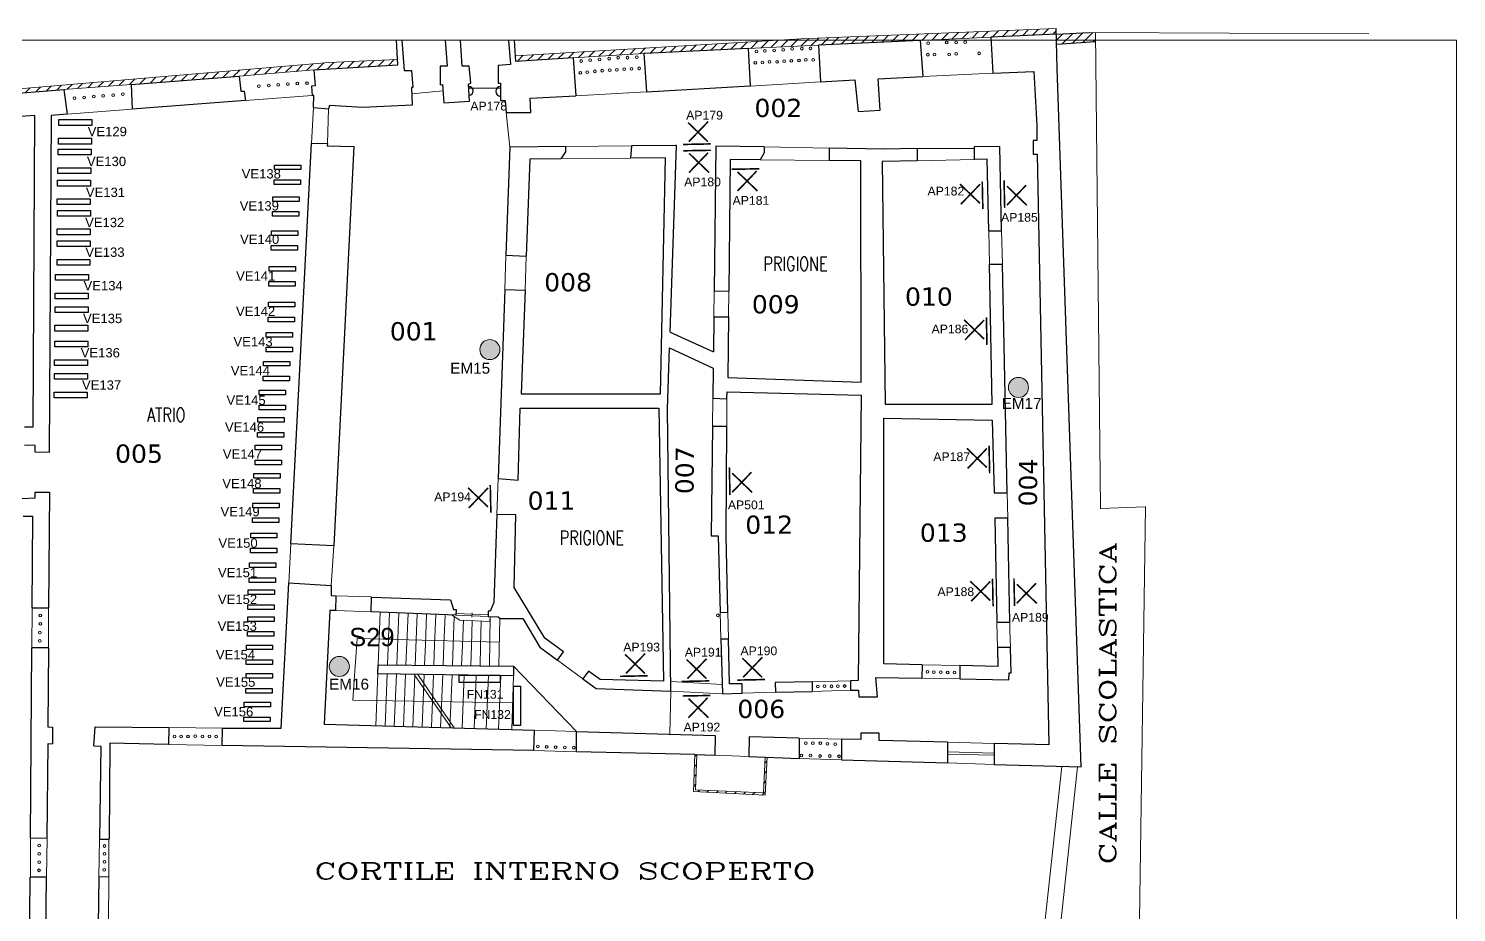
# Model space of a CAD drawing. Header units: metres. Extents: x -12244 to -4645, y -13189 to -8345.
# Drawn here: x -8556 to -4645, y -10767 to -8345 of the extents above; entities that cross this region are included whole.
import ezdxf
from ezdxf.enums import TextEntityAlignment as Align

# ---------------------------------------------------------------- set-up
doc = ezdxf.new("R2010")
doc.units = ezdxf.units.M
doc.header["$LTSCALE"] = 0.0125
doc.layers.add('CODICE EMERGENZE', color=190, linetype='Continuous')
doc.layers.add('CODICE LAMPADINE', color=150, linetype='Continuous')
for name, color, linetype, lineweight in [('lampade di emergenza S.E.', 3, 'Continuous', 18), ('LAMPADINE', 30, 'Continuous', 30), ('MURI', 7, 'Continuous', 9), ('scale', 161, 'Continuous', 9), ('VANI', 66, 'Continuous', 9)]:
    doc.layers.add(name, color=color, linetype=linetype, lineweight=lineweight)
doc.styles.add('DITTA', font='COMPLEX.SHX', dxfattribs={"height": 60})
doc.styles.add('ducale_200', font='ARIAL.TTF', dxfattribs={"height": 1})
doc.styles.get("Standard").update_dxf_attribs({"font": 'romans.shx'})
pattern_1 = [(45, (-135785.612, -46759.069), (-13.1397296, 13.1397296), [])]

# ---------------------------------------------------------------- blocks, each defined once
blk = doc.blocks.new('re')
at = {"const_width": 0.3}
for points in [[(51.55, 419.05), (51.66, 413.81)], [(55.72, 418.12), (52.08, 414.34)], [(52.09, 417.95), (55.87, 414.31)]]:
    blk.add_lwpolyline(points, dxfattribs=at)

msp = doc.modelspace()

# ---------------------------------------------------------------- hatches: boundary and pattern name
at = {"layer": 'lampade di emergenza S.E.'}
for points in [[(-7320, -9224.8, 1), (-7265.1, -9224.8, 1)], [(-5871.9, -9328.4, 1), (-5816.9, -9328.4, 1)], [(-7732.5, -10093.1, 1), (-7677.5, -10093.1, 1)]]:
    msp.add_hatch(color=3, dxfattribs=at).paths.add_polyline_path(points)
at = {"layer": 'MURI'}
h = msp.add_hatch(dxfattribs=at)
h.set_pattern_fill('ANSI31', color=252, scale=148.659071, style=0)
h.set_pattern_definition(pattern_1)
h.paths.add_polyline_path([(-7221.7, -8435.5), (-7064.3, -8425.6), (-6870.9, -8413.3), (-6868, -8413.2), (-6585.3, -8400), (-6392.7, -8391), (-6113.6, -8377.9), (-5920.2, -8368.9), (-5740.8, -8360.5), (-5741.2, -8345), (-6439.8, -8372.9), (-7222.7, -8419.6)])
h = msp.add_hatch(dxfattribs=at)
h.set_pattern_fill('ANSI31', color=256, scale=148.659071, style=0)
h.set_pattern_definition(pattern_1)
h.paths.add_polyline_path([(-5633.9, -8355.9), (-5649.7, -8355.8), (-5740.6, -8360.5), (-5740.8, -8360.5), (-5740, -8389.1), (-5633.6, -8381.7)])
h = msp.add_hatch(dxfattribs=at)
h.set_pattern_fill('ANSI31', color=252, scale=148.659071, style=0)
h.set_pattern_definition(pattern_1)
h.paths.add_polyline_path([(-8955.9, -8552), (-8776.7, -8537.4), (-8459.5, -8512), (-8275.7, -8498.4), (-7979.7, -8475.5), (-7774.7, -8458.2), (-7544.4, -8444.7), (-7545.3, -8429.7), (-7734.1, -8438.4), (-11000.1, -8715.7), (-10998.5, -8730.3), (-10877.3, -8719.6), (-10698.5, -8703.8), (-10430.2, -8680.1), (-10251.9, -8664.4), (-9936.3, -8636.5), (-9756.5, -8620.6), (-9469.9, -8595.3), (-9289.4, -8581.4), (-9289.4, -8581.1)])
h = msp.add_hatch(dxfattribs=at)
h.set_pattern_fill('ANSI31', color=252, scale=148.659071, style=0)
h.set_pattern_definition(pattern_1)
h.paths.add_polyline_path([(-6729.6, -10431), (-6725.3, -10334), (-6730.7, -10333.8), (-6734.7, -10435.9), (-6538.2, -10445.8), (-6532.9, -10341.4), (-6538.6, -10341.2), (-6542.7, -10439.4)])

# ---------------------------------------------------------------- linework, layer by layer
at = {"layer": 'lampade di emergenza S.E.', "color": 3}
for centre in [(-7292.6, -9224.8), (-5844.4, -9328.4), (-7705, -10093.1)]:
    msp.add_circle(centre, 27.5, dxfattribs=at)
at = {"layer": 'LAMPADINE'}
for points in [[(-8473.4, -8594.7), (-8383.3, -8594.7), (-8383.3, -8610.6), (-8473.4, -8610.6)], [(-8475.1, -8675.6), (-8385, -8675.6), (-8385, -8691.5), (-8475.1, -8691.5)], [(-8474.2, -8645.6), (-8384.1, -8645.6), (-8384.1, -8661.5), (-8474.2, -8661.5)], [(-7882.9, -8719), (-7810.8, -8719), (-7810.8, -8731.6), (-7882.9, -8731.6)], [(-8476.8, -8760.7), (-8386.6, -8760.7), (-8386.6, -8776.5), (-8476.8, -8776.5)], [(-8475.9, -8726.5), (-8385.8, -8726.5), (-8385.8, -8742.3), (-8475.9, -8742.3)], [(-7883.6, -8759.7), (-7811.5, -8759.7), (-7811.5, -8772.3), (-7883.6, -8772.3)], [(-8477.6, -8811.5), (-8387.5, -8811.5), (-8387.5, -8827.4), (-8477.6, -8827.4)], [(-7887.2, -8806.2), (-7815.1, -8806.2), (-7815.1, -8818.8), (-7887.2, -8818.8)], [(-8476.8, -8843.5), (-8386.6, -8843.5), (-8386.6, -8859.3), (-8476.8, -8859.3)], [(-7887.9, -8846.8), (-7815.8, -8846.8), (-7815.8, -8859.5), (-7887.9, -8859.5)], [(-8477.6, -8894.3), (-8387.5, -8894.3), (-8387.5, -8910.2), (-8477.6, -8910.2)], [(-7891.2, -8899.2), (-7819.1, -8899.2), (-7819.1, -8911.9), (-7891.2, -8911.9)], [(-8477.6, -8926.9), (-8387.5, -8926.9), (-8387.5, -8942.7), (-8477.6, -8942.7)], [(-7891.9, -8939.9), (-7819.8, -8939.9), (-7819.8, -8952.6), (-7891.9, -8952.6)], [(-8478.4, -8977.7), (-8388.3, -8977.7), (-8388.3, -8993.6), (-8478.4, -8993.6)], [(-8482.6, -9018.8), (-8392.5, -9018.8), (-8392.5, -9034.6), (-8482.6, -9034.6)], [(-7897.5, -8997.2), (-7825.4, -8997.2), (-7825.4, -9009.8), (-7897.5, -9009.8)], [(-8483.5, -9069.7), (-8393.3, -9069.7), (-8393.3, -9085.5), (-8483.5, -9085.5)], [(-7898.2, -9037.9), (-7826.1, -9037.9), (-7826.1, -9050.5), (-7898.2, -9050.5)], [(-8483.5, -9107.2), (-8393.3, -9107.2), (-8393.3, -9123), (-8483.5, -9123)], [(-7899.1, -9095.2), (-7827, -9095.2), (-7827, -9107.9), (-7899.1, -9107.9)], [(-7899.8, -9135.9), (-7827.7, -9135.9), (-7827.7, -9148.6), (-7899.8, -9148.6)], [(-8484.3, -9158), (-8394.2, -9158), (-8394.2, -9173.9), (-8484.3, -9173.9)], [(-7905.2, -9177.6), (-7833.1, -9177.6), (-7833.1, -9190.3), (-7905.2, -9190.3)], [(-8484.3, -9201.7), (-8394.2, -9201.7), (-8394.2, -9217.6), (-8484.3, -9217.6)], [(-7905.8, -9218.3), (-7833.7, -9218.3), (-7833.7, -9230.9), (-7905.8, -9230.9)], [(-8485.1, -9252.6), (-8395, -9252.6), (-8395, -9268.4), (-8485.1, -9268.4)], [(-7913, -9257.1), (-7840.9, -9257.1), (-7840.9, -9269.7), (-7913, -9269.7)], [(-8485.1, -9290.1), (-8395, -9290.1), (-8395, -9305.9), (-8485.1, -9305.9)], [(-7913.7, -9297.8), (-7841.6, -9297.8), (-7841.6, -9310.4), (-7913.7, -9310.4)], [(-8486, -9341), (-8395.9, -9341), (-8395.9, -9356.8), (-8486, -9356.8)], [(-7924.3, -9336), (-7852.2, -9336), (-7852.2, -9348.7), (-7924.3, -9348.7)], [(-7925, -9376.7), (-7852.9, -9376.7), (-7852.9, -9389.4), (-7925, -9389.4)], [(-7928.5, -9410.9), (-7856.4, -9410.9), (-7856.4, -9423.6), (-7928.5, -9423.6)], [(-7929.2, -9451.6), (-7857.1, -9451.6), (-7857.1, -9464.3), (-7929.2, -9464.3)], [(-7935.3, -9487), (-7863.2, -9487), (-7863.2, -9499.6), (-7935.3, -9499.6)], [(-7935.9, -9527.7), (-7863.8, -9527.7), (-7863.8, -9540.3), (-7935.9, -9540.3)], [(-7939.5, -9564.4), (-7867.4, -9564.4), (-7867.4, -9577.1), (-7939.5, -9577.1)], [(-7940.1, -9605.1), (-7868, -9605.1), (-7868, -9617.8), (-7940.1, -9617.8)], [(-7942, -9645.5), (-7869.9, -9645.5), (-7869.9, -9658.2), (-7942, -9658.2)], [(-7942.7, -9686.2), (-7870.6, -9686.2), (-7870.6, -9698.9), (-7942.7, -9698.9)], [(-7947.9, -9728), (-7875.8, -9728), (-7875.8, -9740.7), (-7947.9, -9740.7)], [(-7948.6, -9768.7), (-7876.5, -9768.7), (-7876.5, -9781.4), (-7948.6, -9781.4)], [(-7951.3, -9809.1), (-7879.2, -9809.1), (-7879.2, -9821.8), (-7951.3, -9821.8)], [(-7952, -9849.8), (-7879.9, -9849.8), (-7879.9, -9862.5), (-7952, -9862.5)], [(-7954.7, -9883.2), (-7882.6, -9883.2), (-7882.6, -9895.9), (-7954.7, -9895.9)], [(-7955.3, -9923.9), (-7883.2, -9923.9), (-7883.2, -9936.6), (-7955.3, -9936.6)], [(-7955.5, -9956.7), (-7883.4, -9956.7), (-7883.4, -9969.4), (-7955.5, -9969.4)], [(-7956.2, -9997.4), (-7884.1, -9997.4), (-7884.1, -10010.1), (-7956.2, -10010.1)], [(-7959.7, -10034.2), (-7887.7, -10034.2), (-7887.7, -10046.9), (-7959.7, -10046.9)], [(-7960.4, -10074.9), (-7888.3, -10074.9), (-7888.3, -10087.6), (-7960.4, -10087.6)], [(-7960.6, -10112.5), (-7888.5, -10112.5), (-7888.5, -10125.2), (-7960.6, -10125.2)], [(-7377.1, -10117.2), (-7264.4, -10117.2), (-7264.4, -10137.4), (-7377.1, -10137.4)], [(-7961.3, -10153.2), (-7889.2, -10153.2), (-7889.2, -10165.9), (-7961.3, -10165.9)], [(-7228.3, -10147.1), (-7208.9, -10147.1), (-7208.9, -10254.5), (-7228.3, -10254.5)], [(-7965.6, -10190.8), (-7893.6, -10190.8), (-7893.6, -10203.5), (-7965.6, -10203.5)], [(-7966.3, -10231.5), (-7894.2, -10231.5), (-7894.2, -10244.2), (-7966.3, -10244.2)]]:
    msp.add_lwpolyline(points, close=True, dxfattribs=at)
for centre, radius, start, end in [((-7350.1, -8516), 11.6, 275.0332, 91.3307), ((-7263.1, -8517.2), 13.6, 90.3108, 269.6892)]:
    msp.add_arc(centre, radius, start, end, dxfattribs=at)
at = {"layer": 'MURI', "linetype": 'ByBlock', "lineweight": 30}
for p, q in [((-5740.6, -8360.5), (-5920.2, -8368.9)), ((-5738.3, -8454.5), (-5741.2, -8345)), ((-7544.4, -8444.7), (-7548.4, -8376.9)), ((-7533.7, -8376.9), (-7527.7, -8460.1)), ((-7415.1, -8376.9), (-7409.9, -8448.5)), ((-7368.1, -8448.5), (-7373.3, -8376.9)), ((-7242, -8376.9), (-7236.3, -8443.4)), ((-7221.7, -8435.5), (-7225.4, -8376.9)), ((-7774.7, -8458.2), (-7544.4, -8444.7)), ((-7409.9, -8448.5), (-7429.2, -8448.5)), ((-7429.2, -8448.5), (-7429.2, -8499.3)), ((-7349.5, -8448.5), (-7368.1, -8448.5)), ((-7345, -8494.8), (-7349.5, -8448.5)), ((-7236.3, -8443.4), (-7269.9, -8446.2)), ((-7269.9, -8446.2), (-7269.9, -8494.8)), ((-7064.3, -8425.6), (-7221.7, -8435.5)), ((-7527.7, -8460.1), (-7507.1, -8460.1)), ((-7507.1, -8460.1), (-7503.2, -8506.4)), ((-5914.6, -8467.7), (-5802.4, -8462.4)), ((-5802.4, -8462.4), (-5794.2, -8610.4)), ((-5673.1, -10368.2), (-5738.3, -8454.5)), ((-7503.2, -8506.4), (-7507.7, -8506.4)), ((-7507.7, -8506.4), (-7505.2, -8554.6)), ((-7429.2, -8499.3), (-7422.2, -8498)), ((-7422.2, -8498), (-7418.6, -8548.6)), ((-7350.8, -8497.4), (-7345, -8494.8)), ((-7348.2, -8543.7), (-7350.8, -8497.4)), ((-7269.9, -8494.8), (-7263.1, -8494.8)), ((-7263.1, -8494.8), (-7263.1, -8541.8)), ((-7776.2, -8561.7), (-7734.8, -8564.9)), ((-7732.2, -8555.9), (-7734.8, -8564.9)), ((-7641, -8561.8), (-7732.2, -8555.9)), ((-7505.2, -8554.6), (-7641, -8561.8)), ((-7418.6, -8548.6), (-7348.2, -8543.7)), ((-7263.1, -8541.8), (-7250.8, -8541.8)), ((-7250.8, -8541.8), (-7247.5, -8575.4)), ((-7182.5, -8536.2), (-7056.7, -8529)), ((-7180.3, -8575.4), (-7182.5, -8536.2)), ((-7247.5, -8575.4), (-7180.3, -8575.4)), ((-5794.2, -8610.4), (-5794.2, -8651.8)), ((-5794.2, -8651.8), (-5804, -8651.8)), ((-5804, -8651.8), (-5804, -8689.1)), ((-5804, -8689.1), (-5793.5, -8689.1)), ((-5793.5, -8689.1), (-5760.9, -10307.7)), ((-6798.9, -9176.7), (-6680.3, -9231.3)), ((-6800.4, -9220.2), (-6680.8, -9275.2)), ((-5619.5, -9659.5), (-5619, -9660)), ((-5760.9, -10307.7), (-5911.4, -10303.9))]:
    msp.add_line(p, q, dxfattribs=at)
at = {"layer": 'MURI', "color": 252}
for p, q in [((-5649.7, -8355.8), (-4884.5, -8359.5)), ((-5633.9, -8355.8), (-5619.5, -9659.5)), ((-7506.8, -8524.1), (-7421, -8515.4)), ((-7350.2, -8508), (-7263.1, -8508)), ((-5619, -9660), (-5497.2, -9655.9)), ((-5496.7, -9656.4), (-5517.1, -11057.8)), ((-5497.2, -9655.9), (-5496.7, -9656.4)), ((-7341.3, -9945.7), (-7341.8, -9958.3)), ((-7228, -10092.2), (-7054.9, -10271)), ((-6796.5, -10160.9), (-6799.9, -10278.4))]:
    msp.add_line(p, q, dxfattribs=at)
at = {"layer": 'MURI'}
msp.add_line((-7247.5, -8575.4), (-7238.1, -8670.2), dxfattribs=at)
at = {"layer": 'MURI', "color": 252}
for points in [[(-7222.7, -8419.6), (-6439.8, -8372.9), (-5741.2, -8345)], [(-6585.3, -8400), (-6392.7, -8391)], [(-11000.1, -8715.7), (-7734.1, -8438.4), (-7546.4, -8429.7)], [(-7064.3, -8425.6), (-6870.9, -8413.3)], [(-7979.7, -8475.5), (-7774.7, -8458.2)], [(-5914.6, -8467.7), (-6106.6, -8476.7)], [(-8459.5, -8512), (-8275.7, -8498.4)], [(-6863.5, -8518), (-7056.7, -8529)], [(-6386.6, -8490.7), (-6579, -8502.5)], [(-8450.9, -8579.7), (-8272.6, -8566.2)], [(-7779.1, -8528.8), (-7961.8, -8542.6)], [(-7776.2, -8561.7), (-7781.3, -8658.9)], [(-7734.8, -8564.9), (-7734.8, -8564.9), (-7737.8, -8660.1)], [(-7085.7, -8668.5), (-6904.9, -8666.5)], [(-6541.3, -8669.5), (-6363, -8672.7)], [(-6122.1, -8673.3), (-5965.6, -8673.3)], [(-6907.4, -8700), (-7098.6, -8702)], [(-6363, -8706.9), (-6552.2, -8704.9)], [(-5964.9, -8703.8), (-6122.1, -8707.4)], [(-5926.1, -8899), (-5924.2, -8990.8)], [(-5888.6, -8990.8), (-5890.6, -8899)], [(-7248.5, -8965.6), (-7251.8, -9060.1)], [(-7192.9, -8968.7), (-7196.3, -9061.5)], [(-6678.4, -9064), (-6679.2, -9134.9)], [(-6638.4, -9064.6), (-6639.1, -9134.9)], [(-6681.8, -9358), (-6682.7, -9434.2)], [(-6643.1, -9360), (-6643.4, -9434.2)], [(-5875.3, -9617), (-5873.8, -9687.1)], [(-8546.4, -9931.9), (-8547.2, -10041.9)], [(-8502.2, -10041.9), (-8501.4, -9931.9)], [(-7593, -9944.6), (-7598.7, -10088.4)], [(-7567.6, -9945.5), (-7573.2, -10088.7)], [(-7542.2, -9946.5), (-7547.8, -10089)], [(-7516.8, -9947.4), (-7522.4, -10089.2)], [(-7491.4, -9948.4), (-7497, -10089.5)], [(-7466, -9949.4), (-7469.3, -10032.6)], [(-7440.7, -9950.3), (-7443.9, -10033.2)], [(-7415.3, -9951.3), (-7418.5, -10033.8)], [(-7398.1, -9951.9), (-7374.5, -9966.1), (-7292.4, -9970), (-7292.2, -9956)], [(-7390.1, -9956.8), (-7393.1, -10034.4)], [(-7297.6, -9955.7), (-7385.5, -9952.4)], [(-7297.7, -9951.5), (-7385.3, -9948.2)], [(-7365, -9966.6), (-7367.7, -10035)], [(-7340.9, -9967.7), (-7342.9, -10035.7)], [(-7316.4, -9968.9), (-7317.9, -10036.3)], [(-7292.2, -9956), (-7293.7, -10091.5)], [(-7265.7, -9960.5), (-7268.2, -10091.8)], [(-6661.6, -9944.8), (-6659.6, -10017.4)], [(-6640.6, -9943.8), (-6639, -10017.1)], [(-5903.4, -9974.8), (-5902, -10041.2)], [(-5867.7, -9971.9), (-5867.7, -9994.7), (-5866.3, -10041.2)], [(-7267, -10026), (-7656.5, -10016.4), (-7664, -10131.1)], [(-7469.3, -10032.6), (-7471.6, -10089.8)], [(-7443.9, -10033.2), (-7446.2, -10090)], [(-7418.5, -10033.8), (-7420.7, -10090.3)], [(-7393.1, -10034.4), (-7395.3, -10090.5)], [(-7367.7, -10035), (-7369.9, -10090.8)], [(-7342.9, -10035.7), (-7344.5, -10091)], [(-7317.9, -10036.3), (-7319.1, -10091.3)], [(-7107.1, -10075.5), (-7037.6, -10126.7)], [(-6108.7, -10088.3), (-6004.8, -10090.8)], [(-7664, -10131.1), (-7667.6, -10185.6), (-7230.1, -10192.3)], [(-7599.6, -10113.4), (-7605.2, -10255.1)], [(-7574.2, -10113.8), (-7579.8, -10255.9)], [(-7548.8, -10114.2), (-7554.4, -10256.6)], [(-7523.4, -10114.6), (-7529, -10257.3)], [(-7498, -10115), (-7503.6, -10258.1)], [(-7500, -10114.9), (-7398.2, -10261.1)], [(-7489.8, -10115.1), (-7390.4, -10261.3)], [(-7472.6, -10115.3), (-7478.2, -10258.8)], [(-7447.2, -10115.7), (-7452.8, -10259.5)], [(-7421.8, -10116.1), (-7427.4, -10260.3)], [(-7396.3, -10116.5), (-7402, -10261)], [(-7363.2, -10117), (-7368.8, -10262)], [(-7329.7, -10117.5), (-7335.9, -10262.9)], [(-7296.5, -10118), (-7302.9, -10263.9)], [(-7262.9, -10118.5), (-7269, -10264.8)], [(-7228, -10119), (-7232.2, -10265.9)], [(-6004.8, -10127.3), (-6109, -10125.4)], [(-6796.8, -10134.4), (-6656.3, -10142.6)], [(-6655.7, -10167.7), (-6796.5, -10160.9)], [(-6601.3, -10166.2), (-6509.8, -10163.8)], [(-6410, -10161.2), (-6305, -10158.4)], [(-6305, -10132.2), (-6409.7, -10134.8)], [(-8172.4, -10260.6), (-8025, -10262)], [(-7170.7, -10267.5), (-7054.9, -10271)], [(-8172.9, -10306.4), (-8025.8, -10309.2)], [(-7055.5, -10326.5), (-7172, -10322.9)], [(-6445.1, -10289.1), (-6329, -10291.8)], [(-6038.5, -10300.7), (-5911.4, -10303.9)], [(-6730.7, -10333.8), (-6734.7, -10435.9), (-6538.2, -10445.8), (-6532.9, -10341.4)], [(-6725.3, -10334), (-6729.6, -10431), (-6542.7, -10439.4), (-6538.6, -10341.2)], [(-6676, -10335.9), (-6583.2, -10339.5)], [(-6329, -10349), (-6445.1, -10344.8), (-6445.1, -10344.8)], [(-6038.5, -10327.2), (-5911.4, -10330.3)], [(-5911.4, -10335.7), (-6038.5, -10333.1)], [(-5911.4, -10361.2), (-6038.5, -10357.5)], [(-6027.8, -12759.2), (-5831, -11332.7), (-5725.8, -10366.9)], [(-5976, -12811.7), (-5784.6, -11323.4), (-5682.9, -10368)], [(-8551.2, -10562.5), (-8551.2, -10670.8)], [(-8507, -10670.2), (-8505.8, -10563.5)], [(-8362.4, -10566.2), (-8363.9, -10670.2)], [(-8336.6, -10670.4), (-8336.6, -10566.2)], [(-8336.6, -10669.4), (-8338.7, -10932), (-8225.7, -10936)]]:
    msp.add_lwpolyline(points, dxfattribs=at)
at = {"layer": 'MURI'}
for points in [[(-6113.6, -8377.9), (-5920.2, -8368.9)], [(-7269.9, -9578.1), (-7273.3, -9676.2)], [(-7837.9, -9757), (-7843.4, -9863.9)], [(-7720.2, -9762.9), (-7727.8, -9870.9)], [(-7715, -9899.1), (-7616.5, -9902.5)], [(-7618.1, -9943.6), (-7715.5, -9939.9)]]:
    msp.add_lwpolyline(points, dxfattribs=at)
at = {"layer": 'MURI', "linetype": 'ByBlock', "lineweight": 30}
for points in [[(-5920.2, -8368.9), (-5914.6, -8467.7)], [(-5740.6, -8360.5), (-5649.7, -8355.8)], [(-6585.3, -8400), (-6868, -8413.2), (-6870.9, -8413.3)], [(-6585.3, -8400), (-6579.1, -8501.7)], [(-6113.6, -8377.9), (-6392.7, -8391)], [(-6392.7, -8391), (-6386.6, -8490.7)], [(-6113.6, -8377.9), (-6106.6, -8476.7)], [(-5633.6, -8381.7), (-5740, -8389.1)], [(-7064.3, -8425.6), (-7056.7, -8529)], [(-6870.9, -8413.3), (-6863.5, -8518)], [(-8275.7, -8498.4), (-7979.7, -8475.5)], [(-7979.7, -8475.5), (-7974.7, -8516.5), (-7965.6, -8516.5), (-7961.8, -8542.6)], [(-7774.7, -8458.2), (-7770.9, -8502), (-7781, -8502.9), (-7779.1, -8528.8)], [(-6386.6, -8490.7), (-6292.7, -8485.3), (-6283.6, -8572.3)], [(-6223.6, -8569), (-6228.9, -8482.5), (-6106.6, -8476.7)], [(-8776.7, -8537.4), (-8459.5, -8512)], [(-8459.5, -8512), (-8450.9, -8579.7)], [(-8275.7, -8498.4), (-8272.6, -8566.2)], [(-6863.5, -8518), (-6579.1, -8501.7)], [(-7961.8, -8542.6), (-8272.6, -8566.2)], [(-7774.5, -8528.4), (-7779.1, -8528.8)], [(-7776.2, -8561.7), (-7774.5, -8528.4)], [(-8567.8, -9436), (-8543.3, -9436), (-8539.1, -8582.9), (-8770, -8599.8)], [(-8450.9, -8579.7), (-8494.3, -8583), (-8499.7, -9506.3), (-8537.9, -9506), (-8537.9, -9487.2), (-8567.8, -9486.9)], [(-6283.6, -8572.3), (-6223.6, -8569)], [(-7837.9, -9757), (-7781.3, -8658.9)], [(-7737.8, -8660.1), (-7738, -8666.1), (-7665.2, -8668.4), (-7720.2, -9762.9), (-7837.9, -9757)], [(-7781.3, -8658.9), (-7737.8, -8660.1)], [(-7085.7, -8668.5), (-7238.1, -8670.2), (-7248.5, -8965.6)], [(-7085.7, -8668.5), (-7085.7, -8682.7), (-7098.6, -8702)], [(-6904.9, -8666.5), (-6907.4, -8700)], [(-6781, -8665.2), (-6783.7, -8665.2), (-6904.9, -8666.5)], [(-6798.9, -9176.7), (-6781, -8665.2)], [(-6673.9, -8667.1), (-6678.4, -9064)], [(-6541.3, -8669.5), (-6673.9, -8667.1)], [(-6541.3, -8669.5), (-6541.3, -8685.9), (-6552.2, -8704.9)], [(-6122.1, -8673.3), (-6214, -8675.4), (-6363, -8672.7)], [(-6363, -8672.7), (-6363, -8706.9)], [(-6122.1, -8673.3), (-6122.1, -8707.4)], [(-5965.6, -8669.6), (-5966, -8703.8)], [(-5895.5, -8668), (-5965.6, -8669.6)], [(-5890.6, -8899), (-5895.5, -8668)], [(-7196.3, -9061.5), (-7206.5, -9346.4), (-6825.6, -9346.4), (-6811, -8699)], [(-7098.6, -8702), (-7183.3, -8702.8), (-7192.9, -8968.7)], [(-6811, -8699), (-6907.4, -8700)], [(-6639.1, -9134.9), (-6640.8, -9300.8), (-6275.6, -9314), (-6276.2, -8707.8)], [(-6552.2, -8704.9), (-6634.6, -8704.1), (-6638.4, -9064.6)], [(-6276.2, -8707.8), (-6363, -8706.9)], [(-6122.1, -8707.4), (-6217.5, -8709.6), (-6209.9, -9374.7), (-5916.4, -9374.7), (-5924.2, -8990.8)], [(-5930.1, -8703), (-5966, -8703.8)], [(-5926.1, -8899), (-5930.1, -8703)], [(-5926.1, -8899), (-5890.6, -8899)], [(-7248.5, -8965.6), (-7192.9, -8968.7)], [(-5924.2, -8990.8), (-5888.6, -8990.8)], [(-5875.3, -9617), (-5888.6, -8990.8)], [(-7251.8, -9060.1), (-7269.9, -9578.1)], [(-7251.8, -9060.1), (-7196.3, -9061.5)], [(-6678.4, -9064), (-6638.4, -9064.6)], [(-6679.2, -9134.9), (-6680.3, -9231.3)], [(-6679.2, -9134.9), (-6639.1, -9134.9)], [(-6806.2, -9388.1), (-6800.4, -9220.2)], [(-6680.8, -9275.2), (-6681.8, -9358)], [(-6643.1, -9360), (-6642.1, -9340.7), (-6275.4, -9349.3), (-6284, -10131.7), (-6305, -10132.2)], [(-7269.9, -9578.1), (-7215.4, -9582.4), (-7209.8, -9385.4), (-6829.5, -9385.4), (-6816.5, -10133.7), (-6990.5, -10129.1), (-7022.8, -10106), (-7037.6, -10126.7)], [(-7037.6, -10126.7), (-7001.3, -10153.5), (-6796.5, -10160.9), (-6806.2, -9388.1)], [(-6681.8, -9358), (-6643.1, -9360), (-6643.1, -9360)], [(-6108.7, -10088.3), (-6213.4, -10085.7), (-6213.4, -9412.9), (-5916.1, -9417.7), (-5911.4, -9617), (-5875.3, -9617)], [(-6682.7, -9434.2), (-6686.1, -9735.3), (-6667.1, -9735.5), (-6661.6, -9944.8)], [(-6682.7, -9434.2), (-6643.4, -9434.2)], [(-6640.6, -9943.8), (-6645.1, -9735.1), (-6643.4, -9434.2)], [(-8573.5, -9632.4), (-8538.7, -9630.5), (-8538.7, -9615.3), (-8499, -9615.6), (-8501.4, -9931.9)], [(-8546.4, -9931.9), (-8544.5, -9682.4), (-8571.5, -9682.2)], [(-7273.3, -9676.2), (-7281.7, -9917.4), (-7291.9, -9941.3), (-7297.7, -9941.3), (-7297.7, -9955.7), (-7270.2, -9957.2), (-7264.4, -9961.5), (-7223, -9961.5), (-7202, -9961.5), (-7155.6, -10039.8), (-7107.1, -10075.5)], [(-7107.1, -10075.5), (-7090.6, -10052.9), (-7142.4, -10015.9), (-7225.7, -9876.3), (-7221.1, -9677.4), (-7273.3, -9676.2)], [(-5873.8, -9687.1), (-5909.4, -9687.1), (-5903.5, -9971.9)], [(-5867.7, -9971.9), (-5873.8, -9687.1)], [(-8025, -10262), (-7863.9, -10262.1), (-7843.4, -9863.9)], [(-7843.4, -9863.9), (-7727.8, -9870.9), (-7727.8, -9898.7), (-7715, -9899.1)], [(-8546.4, -9931.9), (-8501.4, -9931.9)], [(-7715, -9899.1), (-7715.5, -9939.9)], [(-7617.9, -9943.6), (-7616.5, -9902.8)], [(-7616.5, -9902.8), (-7400.2, -9910.7), (-7391.9, -9936.9), (-7384.6, -9937.3), (-7385.5, -9952.4)], [(-7715.5, -9939.9), (-7730.6, -9939.4), (-7746.3, -10251), (-7170.7, -10267.5)], [(-7385.5, -9952.4), (-7617.9, -9943.6)], [(-6661.6, -9944.8), (-6640.6, -9943.8)], [(-5903.5, -9971.9), (-5867.7, -9971.9)], [(-8551.2, -10562.5), (-8547.2, -10041.9)], [(-8502.2, -10041.9), (-8547.2, -10041.9)], [(-8502.2, -10041.9), (-8503.9, -10258.2), (-8490.7, -10259), (-8491, -10304.6)], [(-6659.6, -10017.4), (-6639, -10017.1)], [(-6659.6, -10017.4), (-6655.7, -10167.7), (-6601.3, -10166.2)], [(-6601.3, -10166.2), (-6601.3, -10140.2), (-6636.4, -10140.2), (-6639, -10017.1)], [(-6004.8, -10127.3), (-5870.5, -10129.7), (-5870.1, -10110.7), (-5864.8, -10110.7), (-5866.3, -10041.2)], [(-5866.3, -10041.2), (-5902, -10041.2)], [(-5902, -10041.2), (-5900.9, -10093.3)], [(-7598.7, -10088.4), (-7228, -10092.2), (-7228, -10119), (-7599.6, -10113.4), (-7598.7, -10088.4)], [(-6108.7, -10088.3), (-6109, -10125.4)], [(-6004.8, -10090.8), (-6004.8, -10127.3)], [(-5900.9, -10093.3), (-6004.8, -10090.8)], [(-6305, -10158.4), (-6282.4, -10157.8), (-6281.9, -10176.2), (-6231.1, -10176.2), (-6234.9, -10123.1), (-6109, -10125.4)], [(-6409.7, -10134.8), (-6511, -10137.4)], [(-6511, -10137.4), (-6509.8, -10163.8)], [(-6509.8, -10163.8), (-6410, -10161.2)], [(-6409.7, -10134.8), (-6410, -10161.2)], [(-6305, -10132.2), (-6305, -10158.4)], [(-8377.8, -10310.5), (-8374.3, -10258.7), (-8172.4, -10260.6)], [(-8172.4, -10260.6), (-8172.9, -10306.4)], [(-8025.8, -10309.2), (-8025, -10262)], [(-7172, -10322.9), (-7170.7, -10267.5)], [(-7055.5, -10326.5), (-7054.9, -10271)], [(-7054.9, -10271), (-6675.1, -10282), (-6676, -10335.9)], [(-6445.1, -10289.1), (-6582, -10285.8), (-6583.2, -10339.5)], [(-6038.5, -10300.7), (-6226.3, -10296), (-6226.1, -10276.1), (-6276.2, -10275.7), (-6276.4, -10293.1), (-6329, -10291.8)], [(-8505.8, -10563.5), (-8502.9, -10304)], [(-8502.9, -10304), (-8491, -10304.6)], [(-8377.8, -10310.5), (-8358.7, -10311.5), (-8362.4, -10566.2)], [(-8172.9, -10306.4), (-8333.7, -10303.4), (-8335.8, -10566.2)], [(-7172, -10322.9), (-8025.8, -10309.2)], [(-6730.7, -10333.8), (-7055.5, -10326.5)], [(-6445.1, -10289.1), (-6445.1, -10344.8)], [(-6329, -10291.8), (-6329, -10349)], [(-6038.5, -10300.7), (-6038.5, -10357.5)], [(-5911.4, -10303.9), (-5911.4, -10361.2)], [(-6730.7, -10333.8), (-6676, -10335.9)], [(-6583.2, -10339.5), (-6445.1, -10344.8)], [(-6329, -10349), (-6038.5, -10357.5)], [(-5911.4, -10361.2), (-5673.1, -10368.2)], [(-8551.2, -10562.5), (-8505.8, -10563.5)], [(-8362.4, -10566.2), (-8335.8, -10566.2)], [(-8554.4, -10985.2), (-8552, -10670.8)], [(-8507, -10670.2), (-8552.1, -10670.8)], [(-8510.6, -10985.5), (-8507, -10670.2)], [(-8363.9, -10670.2), (-8368.6, -10996)], [(-8336.6, -10669.4), (-8363.9, -10670.2)]]:
    msp.add_lwpolyline(points, dxfattribs=at)
at = {"layer": 'MURI', "color": 252}
msp.add_lwpolyline([(-12243.7, -8376.9), (-4644.6, -8376.9), (-4644.6, -13189), (-12243.7, -13189)], close=True, dxfattribs=at)
for centre in [(-6562.3, -8407.6), (-6539, -8406.1), (-6513.4, -8405.4), (-6489.4, -8403.1), (-6464.5, -8400.8), (-6438.2, -8400.1), (-6414.2, -8399.3), (-6091.6, -8385.1), (-6041.2, -8383.6), (-6014.9, -8383.6), (-5990.8, -8382.1), (-5952.5, -8412.9), (-7042.6, -8434), (-7017.7, -8431.9), (-6992.3, -8430.2), (-6965.7, -8427.5), (-6940.8, -8424.8), (-6915.4, -8424.8), (-6889.9, -8423.7), (-6565.3, -8439.2), (-6545.8, -8438.4), (-6526.2, -8436.2), (-6505.9, -8436.2), (-6486.3, -8434.7), (-6466.8, -8433.2), (-6445.7, -8432.4), (-6426.9, -8430.9), (-6406.6, -8430.9), (-6093.1, -8416.6), (-6074.3, -8415.9), (-6034.4, -8415.9), (-6014.9, -8414.4), (-7044.8, -8466.5), (-7025.8, -8464.3), (-7004.7, -8462.2), (-6985.2, -8460.5), (-6963.6, -8458.9), (-6944.6, -8458.4), (-6924.6, -8456.2), (-6904.5, -8455.7), (-6883.9, -8454), (-8377.6, -8531.1), (-8352.1, -8529.3), (-8324.8, -8527.5), (-8298.4, -8524.7), (-7925.5, -8502.9), (-7898.2, -8501.1), (-7872.8, -8499.3), (-7846.4, -8497.4), (-7820, -8495.6), (-7793.6, -8494.7), (-8430.3, -8535.7), (-8404, -8533.8), (-8524.2, -9953.6), (-8524.2, -9976.4), (-6667.9, -9952.9), (-8525.3, -9999.7), (-8525.3, -10022.5), (-6093.4, -10107.8), (-6076.2, -10108.3), (-6057.1, -10108.3), (-6038.4, -10109.3), (-6019.8, -10109.3), (-6393.8, -10147.9), (-6376.1, -10147), (-6357, -10147.5), (-6339.3, -10147), (-6320.7, -10146.5), (-8156.5, -10284.6), (-8138.6, -10284.6), (-8119.6, -10284.6), (-8100, -10284.1), (-8080, -10284.6), (-8060.9, -10284.6), (-8042.5, -10285.2), (-7161.3, -10312.1), (-7137, -10313.5), (-7112.3, -10314), (-7087.5, -10314.8), (-7062.6, -10315.5), (-6427.2, -10303), (-6407.7, -10303), (-6387.3, -10303.4), (-6367.3, -10304.7), (-6346.9, -10305.9), (-6439.3, -10337.1), (-6413.9, -10336.7), (-6388.1, -10338.4), (-6361.5, -10338.4), (-6336.1, -10339.2), (-8527.3, -10583.8), (-8348.1, -10584.9), (-8527.3, -10606.6), (-8527.3, -10629.4), (-8348.6, -10606.6), (-8348.6, -10628.3), (-8527.8, -10651.6), (-8349.1, -10650)]:
    msp.add_circle(centre, 3.74, dxfattribs=at)

# ---------------------------------------------------------------- block references
at = {"layer": 'LAMPADINE', "yscale": 14.45413696287142, "zscale": 14.45413696287091}
for p, xscale, rotation in [((-706.4, -9407.8), 14.45413696287142, 90), ((-739.3, -7700.3), -14.45413696287083, 92.22479923258469), ((-606.7, -7751), -14.45413696287083, 92.22479923258469), ((-5197, -2782.9), 14.45413696287142, 180), ((-5185.7, -3154.7), 14.45413696287142, 180), ((-5178.3, -3506.8), 14.45413696287142, 180), ((-6544.8, -3614.9), 14.45413696287142, 180), ((-5168.9, -3871.1), 14.45413696287142, 180), ((-878.7, -10865.2), 14.45413696287142, 90), ((-710.2, -10879.2), 14.45413696287142, 90), ((-557.7, -10875.5), 14.45413696287142, 90), ((-741, -9194.2), -14.45413696287083, 92.22479923258469)]:
    msp.add_blockref('re', p, dxfattribs=dict(at, xscale=xscale, rotation=rotation))
at = {"layer": 'LAMPADINE', "xscale": 14.45413696287142, "yscale": 14.45413696287142, "zscale": 14.45413696287091}
for p in [(-6629, -14818), (-7381.6, -15604.6), (-6601.9, -15908.7)]:
    msp.add_blockref('re', p, dxfattribs=at)

# ---------------------------------------------------------------- texts
at = {"layer": 'CODICE EMERGENZE', "style": 'ducale_200'}
for s, p in [('EM15', (-7401.3, -9290.8)), ('EM17', (-5890.6, -9387.1)), ('EM16', (-7733.1, -10156.4))]:
    msp.add_text(s, height=30, dxfattribs=at).set_placement(p)
at = {"layer": 'CODICE LAMPADINE', "width": 1227.2, "attachment_point": 1, "line_spacing_factor": 0.75, "style": 'ducale_200'}
for s, insert, char_height in [('AP178', (-7346.1, -8545.5), 24), ('AP179', (-6754.8, -8570.5), 24), ('VE129', (-8394.3, -8614.4), 25.6), ('VE130', (-8396.5, -8696.3), 25.6), ('VE138', (-7972.5, -8730.3), 25.6), ('AP180', (-6760.3, -8753.3), 24), ('VE131', (-8399.3, -8781), 25.6), ('AP182', (-6093.6, -8778.5), 24), ('VE139', (-7977.9, -8818.1), 25.6), ('AP181', (-6627.7, -8804), 24), ('VE132', (-8401.4, -8863.6), 25.6), ('AP185', (-5892.2, -8850.3), 24), ('VE140', (-7977, -8909.5), 25.6), ('VE133', (-8400.7, -8945), 25.6), ('VE141', (-7987.7, -9010.1), 25.6), ('VE134', (-8405.7, -9036.7), 25.6), ('VE142', (-7988.1, -9107.2), 25.6), ('VE135', (-8407.1, -9126.6), 25.6), ('VE143', (-7995, -9190.5), 25.6), ('AP186', (-6082.5, -9156.4), 24), ('VE136', (-8413.5, -9220.6), 25.6), ('VE144', (-8002.3, -9269.5), 25.6), ('VE137', (-8410, -9309), 25.6), ('VE145', (-8014.2, -9350.5), 25.6), ('VE146', (-8018.4, -9424.2), 25.6), ('VE147', (-8024.1, -9498.3), 25.6), ('AP187', (-6077.7, -9506.3), 24), ('VE148', (-8025.5, -9578.9), 25.6), ('AP194', (-7445.1, -9616.2), 24), ('VE149', (-8030.5, -9656), 25.6), ('AP501', (-6640.6, -9638.2), 24), ('VE150', (-8036.1, -9742.1), 25.6), ('VE151', (-8037.5, -9822.8), 25.6), ('VE152', (-8037.5, -9896.2), 25.6), ('AP188', (-6066.5, -9876.2), 24), ('VE153', (-8038.2, -9969.8), 25.6), ('AP189', (-5862.4, -9946.3), 24), ('VE154', (-8043.2, -10048.1), 25.6), ('AP193', (-6927.1, -10027.9), 24), ('AP191', (-6758.6, -10041.9), 24), ('AP190', (-6606, -10038.2), 24), ('VE155', (-8042.5, -10123.1), 25.6), ('FN131', (-7356, -10157.3), 24), ('VE156', (-8048.1, -10204.3), 25.6), ('FN132', (-7335.9, -10212.7), 24), ('AP192', (-6762, -10247.1), 24)]:
    msp.add_mtext(s, dxfattribs=dict(at, insert=insert, char_height=char_height))
at = {"layer": 'MURI', "width": 0.75}
for s, p in [('PRIGIONE', (-6455.1, -9009.1)), ('ATRIO', (-8179.1, -9422.5)), ('PRIGIONE', (-7013.2, -9759.5))]:
    msp.add_text(s, height=38.51, dxfattribs=at).set_placement(p, align=Align.CENTER)
at = {"layer": 'MURI', "style": 'DITTA', "width": 1.5}
msp.add_text('CALLE SCOLASTICA', height=44.885, rotation=90, dxfattribs=at).set_placement((-5577.3, -10194.6), align=Align.CENTER)
at = {"layer": 'MURI', "color": 252, "style": 'DITTA', "width": 1.5}
msp.add_text('CORTILE INTERNO SCOPERTO', height=44.885, dxfattribs=at).set_placement((-7087, -10676.2), align=Align.CENTER)
at = {"layer": 'scale', "linetype": 'Continuous', "insert": (-7677.9, -9987.4), "char_height": 50, "width": 2778.72, "attachment_point": 1}
msp.add_mtext('{\\fArial|b0|i0|c0|p34;S29}', dxfattribs=at)
at = {"layer": 'VANI', "linetype": 'Continuous', "char_height": 50, "width": 2778.7, "attachment_point": 1}
for s, insert in [('{\\fVerdana|b0|i0|c0|p34;002}', (-6567.7, -8537.5)), ('{\\fVerdana|b0|i0|c0|p34;008}', (-7143.8, -9015.1)), ('{\\fVerdana|b0|i0|c0|p34;009}', (-6574.9, -9075.5)), ('{\\fVerdana|b0|i0|c0|p34;010}', (-6155.3, -9054.5)), ('{\\fVerdana|b0|i0|c0|p34;001}', (-7566.7, -9149.5)), ('{\\fVerdana|b0|i0|c0|p34;005}', (-8319.3, -9484.7)), ('{\\fVerdana|b0|i0|c0|p34;011}', (-7189.2, -9613.5)), ('{\\fVerdana|b0|i0|c0|p34;012}', (-6592.9, -9679.5)), ('{\\fVerdana|b0|i0|c0|p34;013}', (-6114.7, -9701.3)), ('{\\fVerdana|b0|i0|c0|p34;006}', (-6614.6, -10184.2))]:
    msp.add_mtext(s, dxfattribs=dict(at, insert=insert))
at = {"layer": 'VANI', "linetype": 'Continuous', "char_height": 50, "width": 2778.7, "attachment_point": 1, "rotation": 89.268}
for s, insert in [('{\\fVerdana|b0|i0|c0|p34;007}', (-6784.8, -9620.5)), ('{\\fVerdana|b0|i0|c0|p34;004}', (-5844.1, -9654.1))]:
    msp.add_mtext(s, dxfattribs=dict(at, insert=insert))

doc.saveas('drawing.dxf')
